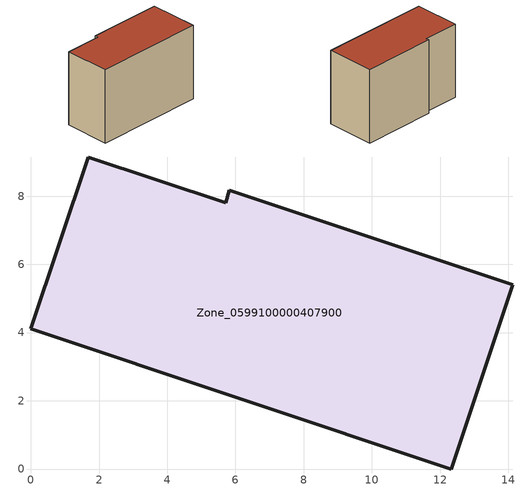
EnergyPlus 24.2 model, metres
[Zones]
Zone_0599100000407900
 floor ground (C_G): 12.33,0 0,4.11 1.68,9.15 5.71,7.81 5.82,8.18 14.13,5.4 z0
 wall outside (C_F): 12.33,0 14.13,5.4 5.82,8.18 5.71,7.81 1.68,9.15 0,4.11 12.33,0 z0:8.84
 roof outside (C_R): 0,4.11 12.33,0 14.13,5.4 5.82,8.18 5.71,7.81 1.68,9.15 z8.84
[BUILDING]
Pand.0599100000407900: North Axis=0; Terrain=City; Loads Convergence Tolerance Value=0.04; Temperature Convergence Tolerance Value=0.4; Solar Distribution=FullExterior; Maximum Number of Warmup Days=25; Minimum Number of Warmup Days=1
[Site:Location]
Rotterdam.The.Hague.AP_ZH_NLD Design_Conditions: Latitude=51.96; Longitude=4.45; Time Zone=1; Elevation=-4.5
[SITE:GROUNDTEMPERATURE:BUILDINGSURFACE]
18, 18, 18, 18, 18, 18, 18, 18, 18, 18, 18, 18
[MATERIAL] Thermal Absorptance=0.9; Solar Absorptance=0.7; Visible Absorptance=0.7
Name | Roughness | Thickness | Conductivity | Density | Specific Heat
G.TC.1992-2005 | MediumSmooth | 0.15 | 0.06 | 540 | 1210
F.TC.1992-2005 | Rough | 0.3 | 0.12 | 1920 | 840
R.TC.1992-2005 | MediumRough | 0.2 | 0.08 | 1500 | 1000
[CONSTRUCTION]
C_G: G.TC.1992-2005
C_F: F.TC.1992-2005
C_R: R.TC.1992-2005
[ZONE]
Zone_0599100000407900: Type=1; Multiplier=1; Ceiling Height=Autocalculate; Volume=Autocalculate; Floor Area=autocalculate; Part of Total Floor Area=Yes
[ZONEINFILTRATION:DESIGNFLOWRATE]
Infil_Zone_0599100000407900: Zone or ZoneList or Space or SpaceList=Zone_0599100000407900; Schedule=AlwaysOn; Design Flow Rate Calculation Method=Flow/Area; Flow Rate per Floor Area=0.0015; Constant Term Coefficient=1; Temperature Term Coefficient=0; Velocity Term Coefficient=0; Velocity Squared Term Coefficient=0
[HVACTEMPLATE:ZONE:IDEALLOADSAIRSYSTEM]
Zone_0599100000407900: Maximum Heating Supply Air Temperature=50; Minimum Cooling Supply Air Temperature=13; Maximum Heating Supply Air Humidity Ratio=0.0156; Minimum Cooling Supply Air Humidity Ratio=0.0077; Heating Limit=NoLimit; Cooling Limit=NoLimit; Dehumidification Control Type=ConstantSensibleHeatRatio; Cooling Sensible Heat Ratio=0.7; Dehumidification Setpoint=60; Humidification Control Type=None; Humidification Setpoint=30; Outdoor Air Method=None; Outdoor Air Flow Rate per Person=0.00944; Outdoor Air Flow Rate per Zone Floor Area=0; Outdoor Air Flow Rate per Zone=0; Demand Controlled Ventilation Type=None; Outdoor Air Economizer Type=NoEconomizer; Heat Recovery Type=None; Sensible Heat Recovery Effectiveness=0.7; Latent Heat Recovery Effectiveness=0.65
[ZONECONTROL:THERMOSTAT]
ThermostatControl_Zone_0599100000407900: Zone or ZoneList=Zone_0599100000407900; Control Type Schedule=DualSetpointControlType; Control 1=Thermostat_Zone_0599100000407900; Temperature Difference Between Cutout And Setpoint=0
[THERMOSTATSETPOINT:DUALSETPOINT]
Thermostat_Zone_0599100000407900: Heating Setpoint Temperature Schedule=HeatingSetpoint_Zone_0599100000407900; Cooling Setpoint Temperature Schedule=CoolingSetpoint_Zone_0599100000407900
[SCHEDULE:COMPACT]
HeatingSetpoint_Zone_0599100000407900: Through: 12/31, For: AllDays, Until: 24:00, 21
CoolingSetpoint_Zone_0599100000407900: Through: 12/31, For: AllDays, Until: 24:00, 24
DualSetpointControlType: Through: 12/31, For: AllDays, Until: 24:00, 4
AlwaysOn: Through: 12/31, For: AllDays, Until: 24:00, 1
